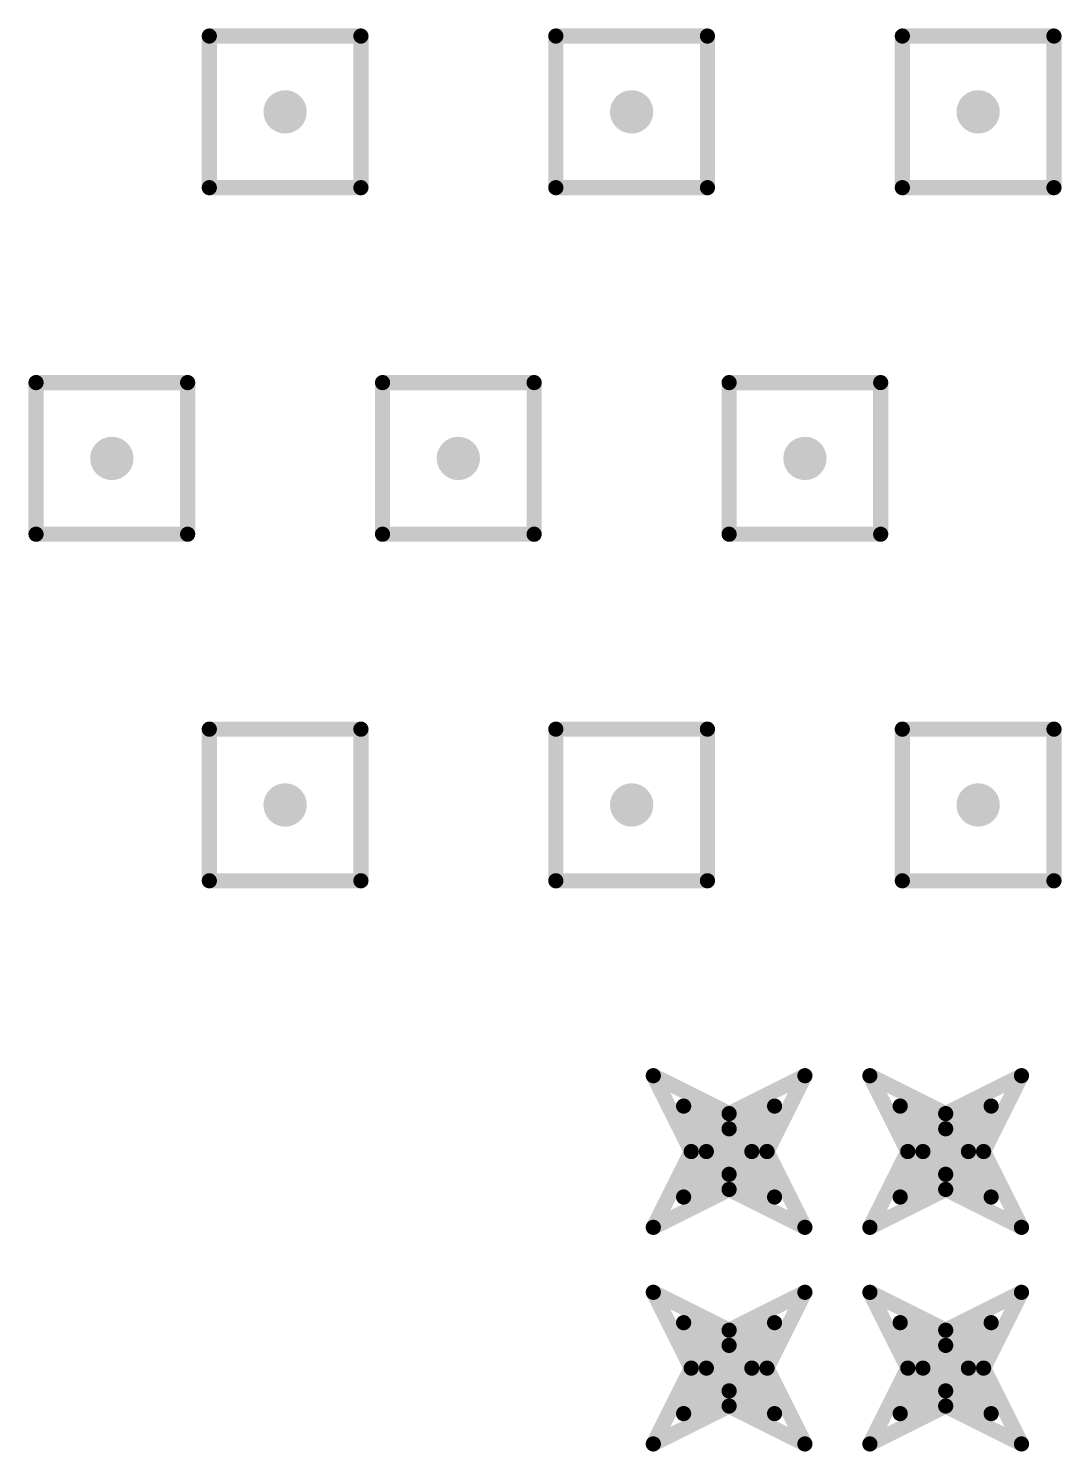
# Model space of a CAD drawing. Header units: inches. Extents: x 0 to 17, y 0 to 4.
# Drawn here: x 2.4022 to 2.59, y 3.3707 to 3.6293 of the extents above; entities that cross this region are included whole.
import ezdxf

# ---------------------------------------------------------------- set-up
doc = ezdxf.new("R2010")
doc.units = ezdxf.units.IN
doc.header["$MEASUREMENT"] = 0
doc.layers.add('Drill Drawing', color=1, linetype='Continuous')
doc.layers.add('Via Holes', color=16, linetype='Continuous')

msp = doc.modelspace()

# ---------------------------------------------------------------- hatches: boundary and pattern name
at = {"layer": 'Via Holes'}
h = msp.add_hatch(color=7, dxfattribs=at)
edge = h.paths.add_edge_path()
edge.add_arc((2.44882, 3.61417), 0.00394, 0, 360)
h = msp.add_hatch(color=7, dxfattribs=at)
edge = h.paths.add_edge_path()
edge.add_arc((2.51181, 3.61417), 0.00394, 0, 360)
h = msp.add_hatch(color=7, dxfattribs=at)
edge = h.paths.add_edge_path()
edge.add_arc((2.5748, 3.61417), 0.00394, 0, 360)
h = msp.add_hatch(color=7, dxfattribs=at)
edge = h.paths.add_edge_path()
edge.add_arc((2.41732, 3.55118), 0.00394, 0, 360)
h = msp.add_hatch(color=7, dxfattribs=at)
edge = h.paths.add_edge_path()
edge.add_arc((2.48031, 3.55118), 0.00394, 0, 360)
h = msp.add_hatch(color=7, dxfattribs=at)
edge = h.paths.add_edge_path()
edge.add_arc((2.54331, 3.55118), 0.00394, 0, 360)
h = msp.add_hatch(color=7, dxfattribs=at)
edge = h.paths.add_edge_path()
edge.add_arc((2.44882, 3.48819), 0.00394, 0, 360)
h = msp.add_hatch(color=7, dxfattribs=at)
edge = h.paths.add_edge_path()
edge.add_arc((2.51181, 3.48819), 0.00394, 0, 360)
h = msp.add_hatch(color=7, dxfattribs=at)
edge = h.paths.add_edge_path()
edge.add_arc((2.5748, 3.48819), 0.00394, 0, 360)
h = msp.add_hatch(color=7, dxfattribs=at)
edge = h.paths.add_edge_path()
edge.add_arc((2.52953, 3.4252), 0.00787, 0, 360)
h = msp.add_hatch(color=7, dxfattribs=at)
edge = h.paths.add_edge_path()
edge.add_arc((2.5689, 3.4252), 0.00787, 0, 360)
h = msp.add_hatch(color=7, dxfattribs=at)
edge = h.paths.add_edge_path()
edge.add_arc((2.52953, 3.38583), 0.00787, 0, 360)
h = msp.add_hatch(color=7, dxfattribs=at)
edge = h.paths.add_edge_path()
edge.add_arc((2.5689, 3.38583), 0.00787, 0, 360)

# ---------------------------------------------------------------- linework, layer by layer
at = {"layer": 'Drill Drawing'}
for points in [[(2.43504, 3.62795, 0.00276, 0.00276, 0), (2.4626, 3.62795, 0.00276, 0.00276, 0)], [(2.43504, 3.60039, 0.00276, 0.00276, 0), (2.43504, 3.62795, 0.00276, 0.00276, 0)], [(2.4626, 3.60039, 0.00276, 0.00276, 0), (2.4626, 3.62795, 0.00276, 0.00276, 0)], [(2.49803, 3.62795, 0.00276, 0.00276, 0), (2.52559, 3.62795, 0.00276, 0.00276, 0)], [(2.49803, 3.60039, 0.00276, 0.00276, 0), (2.49803, 3.62795, 0.00276, 0.00276, 0)], [(2.52559, 3.60039, 0.00276, 0.00276, 0), (2.52559, 3.62795, 0.00276, 0.00276, 0)], [(2.56102, 3.62795, 0.00276, 0.00276, 0), (2.58858, 3.62795, 0.00276, 0.00276, 0)], [(2.56102, 3.60039, 0.00276, 0.00276, 0), (2.56102, 3.62795, 0.00276, 0.00276, 0)], [(2.58858, 3.60039, 0.00276, 0.00276, 0), (2.58858, 3.62795, 0.00276, 0.00276, 0)], [(2.43504, 3.60039, 0.00276, 0.00276, 0), (2.4626, 3.60039, 0.00276, 0.00276, 0)], [(2.49803, 3.60039, 0.00276, 0.00276, 0), (2.52559, 3.60039, 0.00276, 0.00276, 0)], [(2.56102, 3.60039, 0.00276, 0.00276, 0), (2.58858, 3.60039, 0.00276, 0.00276, 0)], [(2.40354, 3.56496, 0.00276, 0.00276, 0), (2.4311, 3.56496, 0.00276, 0.00276, 0)], [(2.40354, 3.5374, 0.00276, 0.00276, 0), (2.40354, 3.56496, 0.00276, 0.00276, 0)], [(2.4311, 3.5374, 0.00276, 0.00276, 0), (2.4311, 3.56496, 0.00276, 0.00276, 0)], [(2.46653, 3.56496, 0.00276, 0.00276, 0), (2.49409, 3.56496, 0.00276, 0.00276, 0)], [(2.46653, 3.5374, 0.00276, 0.00276, 0), (2.46653, 3.56496, 0.00276, 0.00276, 0)], [(2.49409, 3.5374, 0.00276, 0.00276, 0), (2.49409, 3.56496, 0.00276, 0.00276, 0)], [(2.52953, 3.56496, 0.00276, 0.00276, 0), (2.55709, 3.56496, 0.00276, 0.00276, 0)], [(2.52953, 3.5374, 0.00276, 0.00276, 0), (2.52953, 3.56496, 0.00276, 0.00276, 0)], [(2.55709, 3.5374, 0.00276, 0.00276, 0), (2.55709, 3.56496, 0.00276, 0.00276, 0)], [(2.40354, 3.5374, 0.00276, 0.00276, 0), (2.4311, 3.5374, 0.00276, 0.00276, 0)], [(2.46653, 3.5374, 0.00276, 0.00276, 0), (2.49409, 3.5374, 0.00276, 0.00276, 0)], [(2.52953, 3.5374, 0.00276, 0.00276, 0), (2.55709, 3.5374, 0.00276, 0.00276, 0)], [(2.43504, 3.50197, 0.00276, 0.00276, 0), (2.4626, 3.50197, 0.00276, 0.00276, 0)], [(2.43504, 3.47441, 0.00276, 0.00276, 0), (2.43504, 3.50197, 0.00276, 0.00276, 0)], [(2.4626, 3.47441, 0.00276, 0.00276, 0), (2.4626, 3.50197, 0.00276, 0.00276, 0)], [(2.49803, 3.50197, 0.00276, 0.00276, 0), (2.52559, 3.50197, 0.00276, 0.00276, 0)], [(2.49803, 3.47441, 0.00276, 0.00276, 0), (2.49803, 3.50197, 0.00276, 0.00276, 0)], [(2.52559, 3.47441, 0.00276, 0.00276, 0), (2.52559, 3.50197, 0.00276, 0.00276, 0)], [(2.56102, 3.50197, 0.00276, 0.00276, 0), (2.58858, 3.50197, 0.00276, 0.00276, 0)], [(2.56102, 3.47441, 0.00276, 0.00276, 0), (2.56102, 3.50197, 0.00276, 0.00276, 0)], [(2.58858, 3.47441, 0.00276, 0.00276, 0), (2.58858, 3.50197, 0.00276, 0.00276, 0)], [(2.43504, 3.47441, 0.00276, 0.00276, 0), (2.4626, 3.47441, 0.00276, 0.00276, 0)], [(2.49803, 3.47441, 0.00276, 0.00276, 0), (2.52559, 3.47441, 0.00276, 0.00276, 0)], [(2.56102, 3.47441, 0.00276, 0.00276, 0), (2.58858, 3.47441, 0.00276, 0.00276, 0)], [(2.51575, 3.43898, 0.00276, 0.00276, 0), (2.52953, 3.43209, 0.00276, 0.00276, 0)], [(2.51575, 3.43898, 0.00276, 0.00276, 0), (2.52264, 3.4252, 0.00276, 0.00276, 0)], [(2.52953, 3.43209, 0.00276, 0.00276, 0), (2.54331, 3.43898, 0.00276, 0.00276, 0)], [(2.53642, 3.4252, 0.00276, 0.00276, 0), (2.54331, 3.43898, 0.00276, 0.00276, 0)], [(2.55512, 3.43898, 0.00276, 0.00276, 0), (2.5689, 3.43209, 0.00276, 0.00276, 0)], [(2.55512, 3.43898, 0.00276, 0.00276, 0), (2.56201, 3.4252, 0.00276, 0.00276, 0)], [(2.5689, 3.43209, 0.00276, 0.00276, 0), (2.58268, 3.43898, 0.00276, 0.00276, 0)], [(2.57579, 3.4252, 0.00276, 0.00276, 0), (2.58268, 3.43898, 0.00276, 0.00276, 0)], [(2.52126, 3.43346, 0.00276, 0.00276, 0), (2.52953, 3.42933, 0.00276, 0.00276, 0)], [(2.52126, 3.43346, 0.00276, 0.00276, 0), (2.52539, 3.4252, 0.00276, 0.00276, 0)], [(2.52953, 3.42933, 0.00276, 0.00276, 0), (2.5378, 3.43346, 0.00276, 0.00276, 0)], [(2.53366, 3.4252, 0.00276, 0.00276, 0), (2.5378, 3.43346, 0.00276, 0.00276, 0)], [(2.56063, 3.43346, 0.00276, 0.00276, 0), (2.5689, 3.42933, 0.00276, 0.00276, 0)], [(2.56063, 3.43346, 0.00276, 0.00276, 0), (2.56476, 3.4252, 0.00276, 0.00276, 0)], [(2.5689, 3.42933, 0.00276, 0.00276, 0), (2.57717, 3.43346, 0.00276, 0.00276, 0)], [(2.57303, 3.4252, 0.00276, 0.00276, 0), (2.57717, 3.43346, 0.00276, 0.00276, 0)], [(2.51575, 3.41142, 0.00276, 0.00276, 0), (2.52264, 3.4252, 0.00276, 0.00276, 0)], [(2.52126, 3.41693, 0.00276, 0.00276, 0), (2.52539, 3.4252, 0.00276, 0.00276, 0)], [(2.53366, 3.4252, 0.00276, 0.00276, 0), (2.5378, 3.41693, 0.00276, 0.00276, 0)], [(2.53642, 3.4252, 0.00276, 0.00276, 0), (2.54331, 3.41142, 0.00276, 0.00276, 0)], [(2.55512, 3.41142, 0.00276, 0.00276, 0), (2.56201, 3.4252, 0.00276, 0.00276, 0)], [(2.56063, 3.41693, 0.00276, 0.00276, 0), (2.56476, 3.4252, 0.00276, 0.00276, 0)], [(2.57303, 3.4252, 0.00276, 0.00276, 0), (2.57717, 3.41693, 0.00276, 0.00276, 0)], [(2.57579, 3.4252, 0.00276, 0.00276, 0), (2.58268, 3.41142, 0.00276, 0.00276, 0)], [(2.52126, 3.41693, 0.00276, 0.00276, 0), (2.52953, 3.42106, 0.00276, 0.00276, 0)], [(2.52953, 3.42106, 0.00276, 0.00276, 0), (2.5378, 3.41693, 0.00276, 0.00276, 0)], [(2.56063, 3.41693, 0.00276, 0.00276, 0), (2.5689, 3.42106, 0.00276, 0.00276, 0)], [(2.5689, 3.42106, 0.00276, 0.00276, 0), (2.57717, 3.41693, 0.00276, 0.00276, 0)], [(2.51575, 3.41142, 0.00276, 0.00276, 0), (2.52953, 3.41831, 0.00276, 0.00276, 0)], [(2.52953, 3.41831, 0.00276, 0.00276, 0), (2.54331, 3.41142, 0.00276, 0.00276, 0)], [(2.55512, 3.41142, 0.00276, 0.00276, 0), (2.5689, 3.41831, 0.00276, 0.00276, 0)], [(2.5689, 3.41831, 0.00276, 0.00276, 0), (2.58268, 3.41142, 0.00276, 0.00276, 0)], [(2.51575, 3.39961, 0.00276, 0.00276, 0), (2.52953, 3.39272, 0.00276, 0.00276, 0)], [(2.51575, 3.39961, 0.00276, 0.00276, 0), (2.52264, 3.38583, 0.00276, 0.00276, 0)], [(2.52953, 3.39272, 0.00276, 0.00276, 0), (2.54331, 3.39961, 0.00276, 0.00276, 0)], [(2.53642, 3.38583, 0.00276, 0.00276, 0), (2.54331, 3.39961, 0.00276, 0.00276, 0)], [(2.55512, 3.39961, 0.00276, 0.00276, 0), (2.5689, 3.39272, 0.00276, 0.00276, 0)], [(2.55512, 3.39961, 0.00276, 0.00276, 0), (2.56201, 3.38583, 0.00276, 0.00276, 0)], [(2.5689, 3.39272, 0.00276, 0.00276, 0), (2.58268, 3.39961, 0.00276, 0.00276, 0)], [(2.57579, 3.38583, 0.00276, 0.00276, 0), (2.58268, 3.39961, 0.00276, 0.00276, 0)], [(2.52126, 3.39409, 0.00276, 0.00276, 0), (2.52953, 3.38996, 0.00276, 0.00276, 0)], [(2.52126, 3.39409, 0.00276, 0.00276, 0), (2.52539, 3.38583, 0.00276, 0.00276, 0)], [(2.52953, 3.38996, 0.00276, 0.00276, 0), (2.5378, 3.39409, 0.00276, 0.00276, 0)], [(2.53366, 3.38583, 0.00276, 0.00276, 0), (2.5378, 3.39409, 0.00276, 0.00276, 0)], [(2.56063, 3.39409, 0.00276, 0.00276, 0), (2.5689, 3.38996, 0.00276, 0.00276, 0)], [(2.56063, 3.39409, 0.00276, 0.00276, 0), (2.56476, 3.38583, 0.00276, 0.00276, 0)], [(2.5689, 3.38996, 0.00276, 0.00276, 0), (2.57717, 3.39409, 0.00276, 0.00276, 0)], [(2.57303, 3.38583, 0.00276, 0.00276, 0), (2.57717, 3.39409, 0.00276, 0.00276, 0)], [(2.51575, 3.37205, 0.00276, 0.00276, 0), (2.52264, 3.38583, 0.00276, 0.00276, 0)], [(2.52126, 3.37756, 0.00276, 0.00276, 0), (2.52539, 3.38583, 0.00276, 0.00276, 0)], [(2.53366, 3.38583, 0.00276, 0.00276, 0), (2.5378, 3.37756, 0.00276, 0.00276, 0)], [(2.53642, 3.38583, 0.00276, 0.00276, 0), (2.54331, 3.37205, 0.00276, 0.00276, 0)], [(2.55512, 3.37205, 0.00276, 0.00276, 0), (2.56201, 3.38583, 0.00276, 0.00276, 0)], [(2.56063, 3.37756, 0.00276, 0.00276, 0), (2.56476, 3.38583, 0.00276, 0.00276, 0)], [(2.57303, 3.38583, 0.00276, 0.00276, 0), (2.57717, 3.37756, 0.00276, 0.00276, 0)], [(2.57579, 3.38583, 0.00276, 0.00276, 0), (2.58268, 3.37205, 0.00276, 0.00276, 0)], [(2.52126, 3.37756, 0.00276, 0.00276, 0), (2.52953, 3.38169, 0.00276, 0.00276, 0)], [(2.52953, 3.38169, 0.00276, 0.00276, 0), (2.5378, 3.37756, 0.00276, 0.00276, 0)], [(2.56063, 3.37756, 0.00276, 0.00276, 0), (2.5689, 3.38169, 0.00276, 0.00276, 0)], [(2.5689, 3.38169, 0.00276, 0.00276, 0), (2.57717, 3.37756, 0.00276, 0.00276, 0)], [(2.51575, 3.37205, 0.00276, 0.00276, 0), (2.52953, 3.37894, 0.00276, 0.00276, 0)], [(2.52953, 3.37894, 0.00276, 0.00276, 0), (2.54331, 3.37205, 0.00276, 0.00276, 0)], [(2.55512, 3.37205, 0.00276, 0.00276, 0), (2.5689, 3.37894, 0.00276, 0.00276, 0)], [(2.5689, 3.37894, 0.00276, 0.00276, 0), (2.58268, 3.37205, 0.00276, 0.00276, 0)]]:
    msp.add_lwpolyline(points, format="xyseb", dxfattribs=at)
for points in [[(2.43435, 3.62795, 0.00138, 0.00138, 1), (2.43573, 3.62795, 0.00138, 0.00138, 1)], [(2.43435, 3.62795, 0.00138, 0.00138, 1), (2.43573, 3.62795, 0.00138, 0.00138, 1)], [(2.46191, 3.62795, 0.00138, 0.00138, 1), (2.46329, 3.62795, 0.00138, 0.00138, 1)], [(2.46191, 3.62795, 0.00138, 0.00138, 1), (2.46329, 3.62795, 0.00138, 0.00138, 1)], [(2.49734, 3.62795, 0.00138, 0.00138, 1), (2.49872, 3.62795, 0.00138, 0.00138, 1)], [(2.49734, 3.62795, 0.00138, 0.00138, 1), (2.49872, 3.62795, 0.00138, 0.00138, 1)], [(2.5249, 3.62795, 0.00138, 0.00138, 1), (2.52628, 3.62795, 0.00138, 0.00138, 1)], [(2.5249, 3.62795, 0.00138, 0.00138, 1), (2.52628, 3.62795, 0.00138, 0.00138, 1)], [(2.56033, 3.62795, 0.00138, 0.00138, 1), (2.56171, 3.62795, 0.00138, 0.00138, 1)], [(2.56033, 3.62795, 0.00138, 0.00138, 1), (2.56171, 3.62795, 0.00138, 0.00138, 1)], [(2.58789, 3.62795, 0.00138, 0.00138, 1), (2.58927, 3.62795, 0.00138, 0.00138, 1)], [(2.58789, 3.62795, 0.00138, 0.00138, 1), (2.58927, 3.62795, 0.00138, 0.00138, 1)], [(2.43435, 3.60039, 0.00138, 0.00138, 1), (2.43573, 3.60039, 0.00138, 0.00138, 1)], [(2.43435, 3.60039, 0.00138, 0.00138, 1), (2.43573, 3.60039, 0.00138, 0.00138, 1)], [(2.46191, 3.60039, 0.00138, 0.00138, 1), (2.46329, 3.60039, 0.00138, 0.00138, 1)], [(2.46191, 3.60039, 0.00138, 0.00138, 1), (2.46329, 3.60039, 0.00138, 0.00138, 1)], [(2.49734, 3.60039, 0.00138, 0.00138, 1), (2.49872, 3.60039, 0.00138, 0.00138, 1)], [(2.49734, 3.60039, 0.00138, 0.00138, 1), (2.49872, 3.60039, 0.00138, 0.00138, 1)], [(2.5249, 3.60039, 0.00138, 0.00138, 1), (2.52628, 3.60039, 0.00138, 0.00138, 1)], [(2.5249, 3.60039, 0.00138, 0.00138, 1), (2.52628, 3.60039, 0.00138, 0.00138, 1)], [(2.56033, 3.60039, 0.00138, 0.00138, 1), (2.56171, 3.60039, 0.00138, 0.00138, 1)], [(2.56033, 3.60039, 0.00138, 0.00138, 1), (2.56171, 3.60039, 0.00138, 0.00138, 1)], [(2.58789, 3.60039, 0.00138, 0.00138, 1), (2.58927, 3.60039, 0.00138, 0.00138, 1)], [(2.58789, 3.60039, 0.00138, 0.00138, 1), (2.58927, 3.60039, 0.00138, 0.00138, 1)], [(2.40285, 3.56496, 0.00138, 0.00138, 1), (2.40423, 3.56496, 0.00138, 0.00138, 1)], [(2.40285, 3.56496, 0.00138, 0.00138, 1), (2.40423, 3.56496, 0.00138, 0.00138, 1)], [(2.43041, 3.56496, 0.00138, 0.00138, 1), (2.43179, 3.56496, 0.00138, 0.00138, 1)], [(2.43041, 3.56496, 0.00138, 0.00138, 1), (2.43179, 3.56496, 0.00138, 0.00138, 1)], [(2.46584, 3.56496, 0.00138, 0.00138, 1), (2.46722, 3.56496, 0.00138, 0.00138, 1)], [(2.46584, 3.56496, 0.00138, 0.00138, 1), (2.46722, 3.56496, 0.00138, 0.00138, 1)], [(2.4934, 3.56496, 0.00138, 0.00138, 1), (2.49478, 3.56496, 0.00138, 0.00138, 1)], [(2.4934, 3.56496, 0.00138, 0.00138, 1), (2.49478, 3.56496, 0.00138, 0.00138, 1)], [(2.52884, 3.56496, 0.00138, 0.00138, 1), (2.53022, 3.56496, 0.00138, 0.00138, 1)], [(2.52884, 3.56496, 0.00138, 0.00138, 1), (2.53022, 3.56496, 0.00138, 0.00138, 1)], [(2.5564, 3.56496, 0.00138, 0.00138, 1), (2.55777, 3.56496, 0.00138, 0.00138, 1)], [(2.5564, 3.56496, 0.00138, 0.00138, 1), (2.55777, 3.56496, 0.00138, 0.00138, 1)], [(2.40285, 3.5374, 0.00138, 0.00138, 1), (2.40423, 3.5374, 0.00138, 0.00138, 1)], [(2.40285, 3.5374, 0.00138, 0.00138, 1), (2.40423, 3.5374, 0.00138, 0.00138, 1)], [(2.43041, 3.5374, 0.00138, 0.00138, 1), (2.43179, 3.5374, 0.00138, 0.00138, 1)], [(2.43041, 3.5374, 0.00138, 0.00138, 1), (2.43179, 3.5374, 0.00138, 0.00138, 1)], [(2.46584, 3.5374, 0.00138, 0.00138, 1), (2.46722, 3.5374, 0.00138, 0.00138, 1)], [(2.46584, 3.5374, 0.00138, 0.00138, 1), (2.46722, 3.5374, 0.00138, 0.00138, 1)], [(2.4934, 3.5374, 0.00138, 0.00138, 1), (2.49478, 3.5374, 0.00138, 0.00138, 1)], [(2.4934, 3.5374, 0.00138, 0.00138, 1), (2.49478, 3.5374, 0.00138, 0.00138, 1)], [(2.52884, 3.5374, 0.00138, 0.00138, 1), (2.53022, 3.5374, 0.00138, 0.00138, 1)], [(2.52884, 3.5374, 0.00138, 0.00138, 1), (2.53022, 3.5374, 0.00138, 0.00138, 1)], [(2.5564, 3.5374, 0.00138, 0.00138, 1), (2.55777, 3.5374, 0.00138, 0.00138, 1)], [(2.5564, 3.5374, 0.00138, 0.00138, 1), (2.55777, 3.5374, 0.00138, 0.00138, 1)], [(2.43435, 3.50197, 0.00138, 0.00138, 1), (2.43573, 3.50197, 0.00138, 0.00138, 1)], [(2.43435, 3.50197, 0.00138, 0.00138, 1), (2.43573, 3.50197, 0.00138, 0.00138, 1)], [(2.46191, 3.50197, 0.00138, 0.00138, 1), (2.46329, 3.50197, 0.00138, 0.00138, 1)], [(2.46191, 3.50197, 0.00138, 0.00138, 1), (2.46329, 3.50197, 0.00138, 0.00138, 1)], [(2.49734, 3.50197, 0.00138, 0.00138, 1), (2.49872, 3.50197, 0.00138, 0.00138, 1)], [(2.49734, 3.50197, 0.00138, 0.00138, 1), (2.49872, 3.50197, 0.00138, 0.00138, 1)], [(2.5249, 3.50197, 0.00138, 0.00138, 1), (2.52628, 3.50197, 0.00138, 0.00138, 1)], [(2.5249, 3.50197, 0.00138, 0.00138, 1), (2.52628, 3.50197, 0.00138, 0.00138, 1)], [(2.56033, 3.50197, 0.00138, 0.00138, 1), (2.56171, 3.50197, 0.00138, 0.00138, 1)], [(2.56033, 3.50197, 0.00138, 0.00138, 1), (2.56171, 3.50197, 0.00138, 0.00138, 1)], [(2.58789, 3.50197, 0.00138, 0.00138, 1), (2.58927, 3.50197, 0.00138, 0.00138, 1)], [(2.58789, 3.50197, 0.00138, 0.00138, 1), (2.58927, 3.50197, 0.00138, 0.00138, 1)], [(2.43435, 3.47441, 0.00138, 0.00138, 1), (2.43573, 3.47441, 0.00138, 0.00138, 1)], [(2.43435, 3.47441, 0.00138, 0.00138, 1), (2.43573, 3.47441, 0.00138, 0.00138, 1)], [(2.46191, 3.47441, 0.00138, 0.00138, 1), (2.46329, 3.47441, 0.00138, 0.00138, 1)], [(2.46191, 3.47441, 0.00138, 0.00138, 1), (2.46329, 3.47441, 0.00138, 0.00138, 1)], [(2.49734, 3.47441, 0.00138, 0.00138, 1), (2.49872, 3.47441, 0.00138, 0.00138, 1)], [(2.49734, 3.47441, 0.00138, 0.00138, 1), (2.49872, 3.47441, 0.00138, 0.00138, 1)], [(2.5249, 3.47441, 0.00138, 0.00138, 1), (2.52628, 3.47441, 0.00138, 0.00138, 1)], [(2.5249, 3.47441, 0.00138, 0.00138, 1), (2.52628, 3.47441, 0.00138, 0.00138, 1)], [(2.56033, 3.47441, 0.00138, 0.00138, 1), (2.56171, 3.47441, 0.00138, 0.00138, 1)], [(2.56033, 3.47441, 0.00138, 0.00138, 1), (2.56171, 3.47441, 0.00138, 0.00138, 1)], [(2.58789, 3.47441, 0.00138, 0.00138, 1), (2.58927, 3.47441, 0.00138, 0.00138, 1)], [(2.58789, 3.47441, 0.00138, 0.00138, 1), (2.58927, 3.47441, 0.00138, 0.00138, 1)], [(2.51506, 3.43898, 0.00138, 0.00138, 1), (2.51644, 3.43898, 0.00138, 0.00138, 1)], [(2.51506, 3.43898, 0.00138, 0.00138, 1), (2.51644, 3.43898, 0.00138, 0.00138, 1)], [(2.54262, 3.43898, 0.00138, 0.00138, 1), (2.544, 3.43898, 0.00138, 0.00138, 1)], [(2.54262, 3.43898, 0.00138, 0.00138, 1), (2.544, 3.43898, 0.00138, 0.00138, 1)], [(2.55443, 3.43898, 0.00138, 0.00138, 1), (2.55581, 3.43898, 0.00138, 0.00138, 1)], [(2.55443, 3.43898, 0.00138, 0.00138, 1), (2.55581, 3.43898, 0.00138, 0.00138, 1)], [(2.58199, 3.43898, 0.00138, 0.00138, 1), (2.58337, 3.43898, 0.00138, 0.00138, 1)], [(2.58199, 3.43898, 0.00138, 0.00138, 1), (2.58337, 3.43898, 0.00138, 0.00138, 1)], [(2.52057, 3.43346, 0.00138, 0.00138, 1), (2.52195, 3.43346, 0.00138, 0.00138, 1)], [(2.52057, 3.43346, 0.00138, 0.00138, 1), (2.52195, 3.43346, 0.00138, 0.00138, 1)], [(2.52884, 3.43209, 0.00138, 0.00138, 1), (2.53022, 3.43209, 0.00138, 0.00138, 1)], [(2.52884, 3.43209, 0.00138, 0.00138, 1), (2.53022, 3.43209, 0.00138, 0.00138, 1)], [(2.53711, 3.43346, 0.00138, 0.00138, 1), (2.53848, 3.43346, 0.00138, 0.00138, 1)], [(2.53711, 3.43346, 0.00138, 0.00138, 1), (2.53848, 3.43346, 0.00138, 0.00138, 1)], [(2.55994, 3.43346, 0.00138, 0.00138, 1), (2.56132, 3.43346, 0.00138, 0.00138, 1)], [(2.55994, 3.43346, 0.00138, 0.00138, 1), (2.56132, 3.43346, 0.00138, 0.00138, 1)], [(2.56821, 3.43209, 0.00138, 0.00138, 1), (2.56959, 3.43209, 0.00138, 0.00138, 1)], [(2.56821, 3.43209, 0.00138, 0.00138, 1), (2.56959, 3.43209, 0.00138, 0.00138, 1)], [(2.57648, 3.43346, 0.00138, 0.00138, 1), (2.57785, 3.43346, 0.00138, 0.00138, 1)], [(2.57648, 3.43346, 0.00138, 0.00138, 1), (2.57785, 3.43346, 0.00138, 0.00138, 1)], [(2.52884, 3.42933, 0.00138, 0.00138, 1), (2.53022, 3.42933, 0.00138, 0.00138, 1)], [(2.52884, 3.42933, 0.00138, 0.00138, 1), (2.53022, 3.42933, 0.00138, 0.00138, 1)], [(2.56821, 3.42933, 0.00138, 0.00138, 1), (2.56959, 3.42933, 0.00138, 0.00138, 1)], [(2.56821, 3.42933, 0.00138, 0.00138, 1), (2.56959, 3.42933, 0.00138, 0.00138, 1)], [(2.52195, 3.4252, 0.00138, 0.00138, 1), (2.52333, 3.4252, 0.00138, 0.00138, 1)], [(2.52195, 3.4252, 0.00138, 0.00138, 1), (2.52333, 3.4252, 0.00138, 0.00138, 1)], [(2.52471, 3.4252, 0.00138, 0.00138, 1), (2.52608, 3.4252, 0.00138, 0.00138, 1)], [(2.52471, 3.4252, 0.00138, 0.00138, 1), (2.52608, 3.4252, 0.00138, 0.00138, 1)], [(2.53297, 3.4252, 0.00138, 0.00138, 1), (2.53435, 3.4252, 0.00138, 0.00138, 1)], [(2.53297, 3.4252, 0.00138, 0.00138, 1), (2.53435, 3.4252, 0.00138, 0.00138, 1)], [(2.53573, 3.4252, 0.00138, 0.00138, 1), (2.53711, 3.4252, 0.00138, 0.00138, 1)], [(2.53573, 3.4252, 0.00138, 0.00138, 1), (2.53711, 3.4252, 0.00138, 0.00138, 1)], [(2.56132, 3.4252, 0.00138, 0.00138, 1), (2.5627, 3.4252, 0.00138, 0.00138, 1)], [(2.56132, 3.4252, 0.00138, 0.00138, 1), (2.5627, 3.4252, 0.00138, 0.00138, 1)], [(2.56408, 3.4252, 0.00138, 0.00138, 1), (2.56545, 3.4252, 0.00138, 0.00138, 1)], [(2.56408, 3.4252, 0.00138, 0.00138, 1), (2.56545, 3.4252, 0.00138, 0.00138, 1)], [(2.57234, 3.4252, 0.00138, 0.00138, 1), (2.57372, 3.4252, 0.00138, 0.00138, 1)], [(2.57234, 3.4252, 0.00138, 0.00138, 1), (2.57372, 3.4252, 0.00138, 0.00138, 1)], [(2.5751, 3.4252, 0.00138, 0.00138, 1), (2.57648, 3.4252, 0.00138, 0.00138, 1)], [(2.5751, 3.4252, 0.00138, 0.00138, 1), (2.57648, 3.4252, 0.00138, 0.00138, 1)], [(2.52884, 3.42106, 0.00138, 0.00138, 1), (2.53022, 3.42106, 0.00138, 0.00138, 1)], [(2.52884, 3.42106, 0.00138, 0.00138, 1), (2.53022, 3.42106, 0.00138, 0.00138, 1)], [(2.56821, 3.42106, 0.00138, 0.00138, 1), (2.56959, 3.42106, 0.00138, 0.00138, 1)], [(2.56821, 3.42106, 0.00138, 0.00138, 1), (2.56959, 3.42106, 0.00138, 0.00138, 1)], [(2.52884, 3.41831, 0.00138, 0.00138, 1), (2.53022, 3.41831, 0.00138, 0.00138, 1)], [(2.52884, 3.41831, 0.00138, 0.00138, 1), (2.53022, 3.41831, 0.00138, 0.00138, 1)], [(2.56821, 3.41831, 0.00138, 0.00138, 1), (2.56959, 3.41831, 0.00138, 0.00138, 1)], [(2.56821, 3.41831, 0.00138, 0.00138, 1), (2.56959, 3.41831, 0.00138, 0.00138, 1)], [(2.52057, 3.41693, 0.00138, 0.00138, 1), (2.52195, 3.41693, 0.00138, 0.00138, 1)], [(2.52057, 3.41693, 0.00138, 0.00138, 1), (2.52195, 3.41693, 0.00138, 0.00138, 1)], [(2.53711, 3.41693, 0.00138, 0.00138, 1), (2.53848, 3.41693, 0.00138, 0.00138, 1)], [(2.53711, 3.41693, 0.00138, 0.00138, 1), (2.53848, 3.41693, 0.00138, 0.00138, 1)], [(2.55994, 3.41693, 0.00138, 0.00138, 1), (2.56132, 3.41693, 0.00138, 0.00138, 1)], [(2.55994, 3.41693, 0.00138, 0.00138, 1), (2.56132, 3.41693, 0.00138, 0.00138, 1)], [(2.57648, 3.41693, 0.00138, 0.00138, 1), (2.57785, 3.41693, 0.00138, 0.00138, 1)], [(2.57648, 3.41693, 0.00138, 0.00138, 1), (2.57785, 3.41693, 0.00138, 0.00138, 1)], [(2.51506, 3.41142, 0.00138, 0.00138, 1), (2.51644, 3.41142, 0.00138, 0.00138, 1)], [(2.51506, 3.41142, 0.00138, 0.00138, 1), (2.51644, 3.41142, 0.00138, 0.00138, 1)], [(2.54262, 3.41142, 0.00138, 0.00138, 1), (2.544, 3.41142, 0.00138, 0.00138, 1)], [(2.54262, 3.41142, 0.00138, 0.00138, 1), (2.544, 3.41142, 0.00138, 0.00138, 1)], [(2.55443, 3.41142, 0.00138, 0.00138, 1), (2.55581, 3.41142, 0.00138, 0.00138, 1)], [(2.55443, 3.41142, 0.00138, 0.00138, 1), (2.55581, 3.41142, 0.00138, 0.00138, 1)], [(2.58199, 3.41142, 0.00138, 0.00138, 1), (2.58337, 3.41142, 0.00138, 0.00138, 1)], [(2.58199, 3.41142, 0.00138, 0.00138, 1), (2.58337, 3.41142, 0.00138, 0.00138, 1)], [(2.51506, 3.39961, 0.00138, 0.00138, 1), (2.51644, 3.39961, 0.00138, 0.00138, 1)], [(2.51506, 3.39961, 0.00138, 0.00138, 1), (2.51644, 3.39961, 0.00138, 0.00138, 1)], [(2.54262, 3.39961, 0.00138, 0.00138, 1), (2.544, 3.39961, 0.00138, 0.00138, 1)], [(2.54262, 3.39961, 0.00138, 0.00138, 1), (2.544, 3.39961, 0.00138, 0.00138, 1)], [(2.55443, 3.39961, 0.00138, 0.00138, 1), (2.55581, 3.39961, 0.00138, 0.00138, 1)], [(2.55443, 3.39961, 0.00138, 0.00138, 1), (2.55581, 3.39961, 0.00138, 0.00138, 1)], [(2.58199, 3.39961, 0.00138, 0.00138, 1), (2.58337, 3.39961, 0.00138, 0.00138, 1)], [(2.58199, 3.39961, 0.00138, 0.00138, 1), (2.58337, 3.39961, 0.00138, 0.00138, 1)], [(2.52057, 3.39409, 0.00138, 0.00138, 1), (2.52195, 3.39409, 0.00138, 0.00138, 1)], [(2.52057, 3.39409, 0.00138, 0.00138, 1), (2.52195, 3.39409, 0.00138, 0.00138, 1)], [(2.52884, 3.39272, 0.00138, 0.00138, 1), (2.53022, 3.39272, 0.00138, 0.00138, 1)], [(2.52884, 3.39272, 0.00138, 0.00138, 1), (2.53022, 3.39272, 0.00138, 0.00138, 1)], [(2.53711, 3.39409, 0.00138, 0.00138, 1), (2.53848, 3.39409, 0.00138, 0.00138, 1)], [(2.53711, 3.39409, 0.00138, 0.00138, 1), (2.53848, 3.39409, 0.00138, 0.00138, 1)], [(2.55994, 3.39409, 0.00138, 0.00138, 1), (2.56132, 3.39409, 0.00138, 0.00138, 1)], [(2.55994, 3.39409, 0.00138, 0.00138, 1), (2.56132, 3.39409, 0.00138, 0.00138, 1)], [(2.56821, 3.39272, 0.00138, 0.00138, 1), (2.56959, 3.39272, 0.00138, 0.00138, 1)], [(2.56821, 3.39272, 0.00138, 0.00138, 1), (2.56959, 3.39272, 0.00138, 0.00138, 1)], [(2.57648, 3.39409, 0.00138, 0.00138, 1), (2.57785, 3.39409, 0.00138, 0.00138, 1)], [(2.57648, 3.39409, 0.00138, 0.00138, 1), (2.57785, 3.39409, 0.00138, 0.00138, 1)], [(2.52884, 3.38996, 0.00138, 0.00138, 1), (2.53022, 3.38996, 0.00138, 0.00138, 1)], [(2.52884, 3.38996, 0.00138, 0.00138, 1), (2.53022, 3.38996, 0.00138, 0.00138, 1)], [(2.56821, 3.38996, 0.00138, 0.00138, 1), (2.56959, 3.38996, 0.00138, 0.00138, 1)], [(2.56821, 3.38996, 0.00138, 0.00138, 1), (2.56959, 3.38996, 0.00138, 0.00138, 1)], [(2.52195, 3.38583, 0.00138, 0.00138, 1), (2.52333, 3.38583, 0.00138, 0.00138, 1)], [(2.52195, 3.38583, 0.00138, 0.00138, 1), (2.52333, 3.38583, 0.00138, 0.00138, 1)], [(2.52471, 3.38583, 0.00138, 0.00138, 1), (2.52608, 3.38583, 0.00138, 0.00138, 1)], [(2.52471, 3.38583, 0.00138, 0.00138, 1), (2.52608, 3.38583, 0.00138, 0.00138, 1)], [(2.53297, 3.38583, 0.00138, 0.00138, 1), (2.53435, 3.38583, 0.00138, 0.00138, 1)], [(2.53297, 3.38583, 0.00138, 0.00138, 1), (2.53435, 3.38583, 0.00138, 0.00138, 1)], [(2.53573, 3.38583, 0.00138, 0.00138, 1), (2.53711, 3.38583, 0.00138, 0.00138, 1)], [(2.53573, 3.38583, 0.00138, 0.00138, 1), (2.53711, 3.38583, 0.00138, 0.00138, 1)], [(2.56132, 3.38583, 0.00138, 0.00138, 1), (2.5627, 3.38583, 0.00138, 0.00138, 1)], [(2.56132, 3.38583, 0.00138, 0.00138, 1), (2.5627, 3.38583, 0.00138, 0.00138, 1)], [(2.56408, 3.38583, 0.00138, 0.00138, 1), (2.56545, 3.38583, 0.00138, 0.00138, 1)], [(2.56408, 3.38583, 0.00138, 0.00138, 1), (2.56545, 3.38583, 0.00138, 0.00138, 1)], [(2.57234, 3.38583, 0.00138, 0.00138, 1), (2.57372, 3.38583, 0.00138, 0.00138, 1)], [(2.57234, 3.38583, 0.00138, 0.00138, 1), (2.57372, 3.38583, 0.00138, 0.00138, 1)], [(2.5751, 3.38583, 0.00138, 0.00138, 1), (2.57648, 3.38583, 0.00138, 0.00138, 1)], [(2.5751, 3.38583, 0.00138, 0.00138, 1), (2.57648, 3.38583, 0.00138, 0.00138, 1)], [(2.52884, 3.38169, 0.00138, 0.00138, 1), (2.53022, 3.38169, 0.00138, 0.00138, 1)], [(2.52884, 3.38169, 0.00138, 0.00138, 1), (2.53022, 3.38169, 0.00138, 0.00138, 1)], [(2.56821, 3.38169, 0.00138, 0.00138, 1), (2.56959, 3.38169, 0.00138, 0.00138, 1)], [(2.56821, 3.38169, 0.00138, 0.00138, 1), (2.56959, 3.38169, 0.00138, 0.00138, 1)], [(2.52057, 3.37756, 0.00138, 0.00138, 1), (2.52195, 3.37756, 0.00138, 0.00138, 1)], [(2.52057, 3.37756, 0.00138, 0.00138, 1), (2.52195, 3.37756, 0.00138, 0.00138, 1)], [(2.52884, 3.37894, 0.00138, 0.00138, 1), (2.53022, 3.37894, 0.00138, 0.00138, 1)], [(2.52884, 3.37894, 0.00138, 0.00138, 1), (2.53022, 3.37894, 0.00138, 0.00138, 1)], [(2.53711, 3.37756, 0.00138, 0.00138, 1), (2.53848, 3.37756, 0.00138, 0.00138, 1)], [(2.53711, 3.37756, 0.00138, 0.00138, 1), (2.53848, 3.37756, 0.00138, 0.00138, 1)], [(2.55994, 3.37756, 0.00138, 0.00138, 1), (2.56132, 3.37756, 0.00138, 0.00138, 1)], [(2.55994, 3.37756, 0.00138, 0.00138, 1), (2.56132, 3.37756, 0.00138, 0.00138, 1)], [(2.56821, 3.37894, 0.00138, 0.00138, 1), (2.56959, 3.37894, 0.00138, 0.00138, 1)], [(2.56821, 3.37894, 0.00138, 0.00138, 1), (2.56959, 3.37894, 0.00138, 0.00138, 1)], [(2.57648, 3.37756, 0.00138, 0.00138, 1), (2.57785, 3.37756, 0.00138, 0.00138, 1)], [(2.57648, 3.37756, 0.00138, 0.00138, 1), (2.57785, 3.37756, 0.00138, 0.00138, 1)], [(2.51506, 3.37205, 0.00138, 0.00138, 1), (2.51644, 3.37205, 0.00138, 0.00138, 1)], [(2.51506, 3.37205, 0.00138, 0.00138, 1), (2.51644, 3.37205, 0.00138, 0.00138, 1)], [(2.54262, 3.37205, 0.00138, 0.00138, 1), (2.544, 3.37205, 0.00138, 0.00138, 1)], [(2.54262, 3.37205, 0.00138, 0.00138, 1), (2.544, 3.37205, 0.00138, 0.00138, 1)], [(2.55443, 3.37205, 0.00138, 0.00138, 1), (2.55581, 3.37205, 0.00138, 0.00138, 1)], [(2.55443, 3.37205, 0.00138, 0.00138, 1), (2.55581, 3.37205, 0.00138, 0.00138, 1)], [(2.58199, 3.37205, 0.00138, 0.00138, 1), (2.58337, 3.37205, 0.00138, 0.00138, 1)], [(2.58199, 3.37205, 0.00138, 0.00138, 1), (2.58337, 3.37205, 0.00138, 0.00138, 1)]]:
    msp.add_lwpolyline(points, format="xyseb", close=True, dxfattribs=at)

doc.saveas('drawing.dxf')
